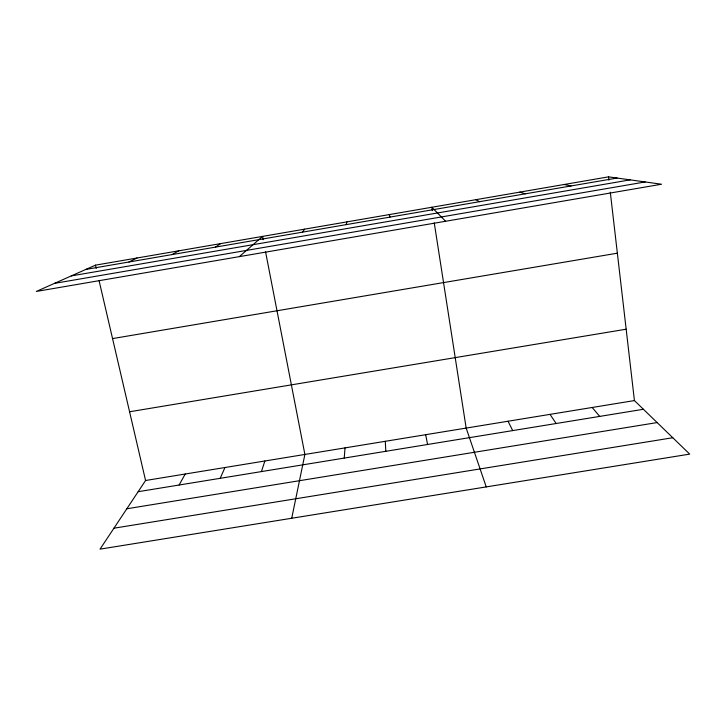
<?xml version="1.0" encoding="UTF-8"?>
<svg xmlns="http://www.w3.org/2000/svg" width="726" height="726" viewBox="0 0 726 726"><rect width="100%" height="100%" fill="white"/><g stroke="black" fill="none" stroke-linecap="round" stroke-linejoin="round"><path stroke-width="1.09" d="M344.224 458.088L345.022 447.888M291.716 518.255L304.893 454.449L265.562 251.831M346.139 224.643L346.928 221.875M261.396 471.601L264.881 460.992M220.187 478.316L224.987 467.517M179.104 485.022L185.221 474.024M99.017 280.399L145.572 480.503L100.043 549.146L689.7 454.113L634.424 400.57L610.303 192.245M302.406 232.166L304.675 229.153M239.353 256.632L262.567 236.395L263.211 239.707M215.368 247.139L220.595 243.618M172.071 254.59L178.75 250.824M128.91 262.013L137.042 258.002M95.469 265.153L36.3 291.453L661.549 184.232L608.524 176.854L95.469 265.153L96.231 268.42M85.895 269.41L617.073 178.042M71.248 275.916L630.177 179.866M54.486 283.376L645.205 181.954M112.557 338.588L617.363 253.183M129.582 411.769L626.157 329.205M145.572 480.503L634.424 400.57M138.149 491.702L643.408 409.273M126.823 508.772L657.139 422.568M113.937 528.201L672.793 437.733M564.129 184.495L571.081 185.956M519.88 192.109L525.243 193.833M475.784 199.695L479.568 201.692M445.61 221.258L431.825 207.264L432.351 210.613M592.153 407.477L599.703 416.406M550.027 414.365L556.134 423.512M508.028 421.234L512.719 430.6M486.238 486.91L466.165 428.077L434.257 222.9M389.308 214.587L390.025 217.101M425.663 434.702L427.569 444.493M608.524 176.854L608.905 180.148M385.279 441.308L385.824 451.3"/></g></svg>
